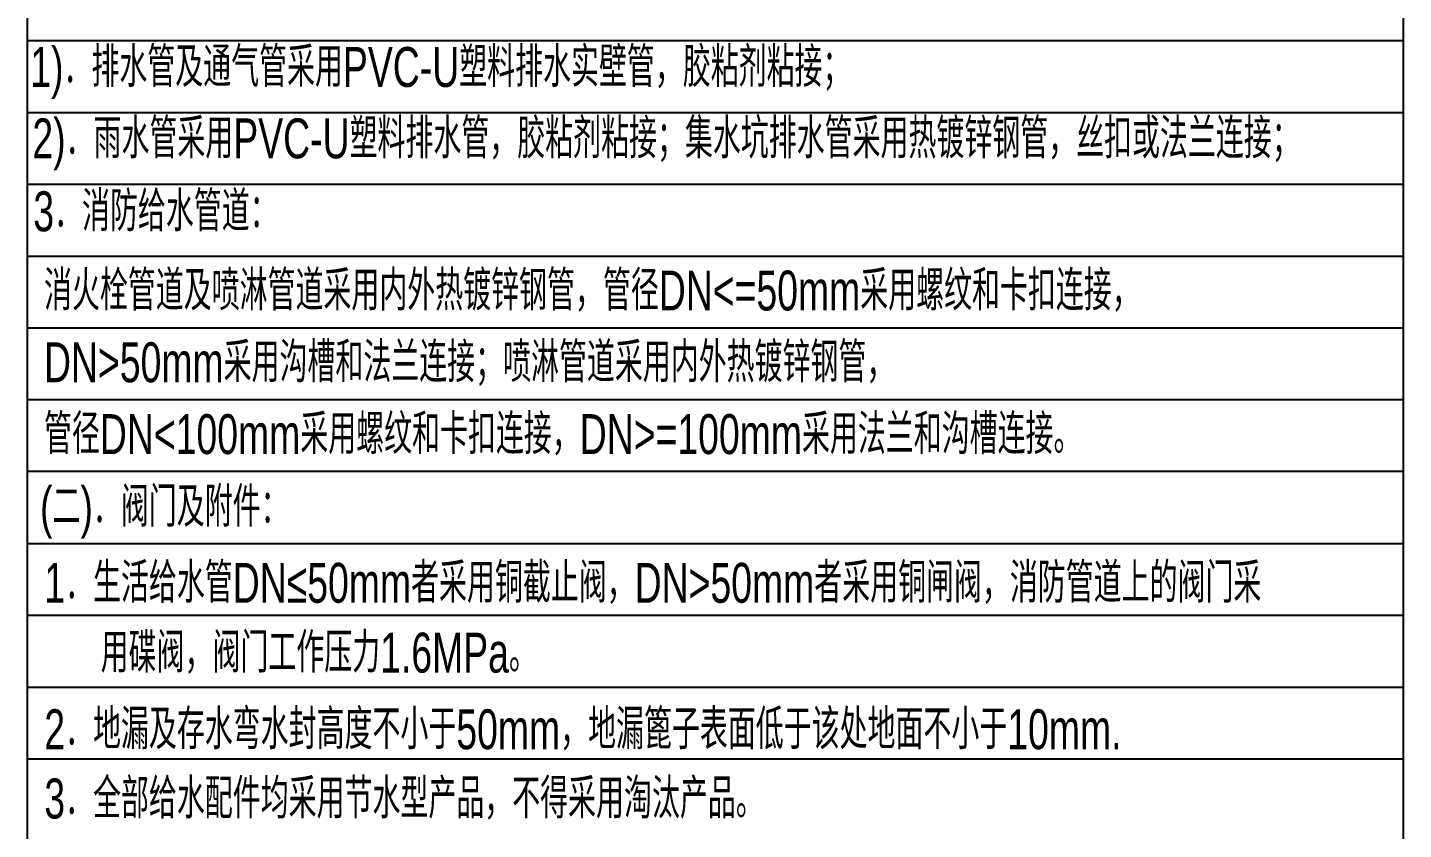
# Model space of a CAD drawing. Extents: x 1635833 to 4277885, y 16914845 to 35313750.
# Drawn here: x 2207007 to 2224240, y 17866537 to 17876585 of the extents above; entities that cross this region are included whole.
import ezdxf

# ---------------------------------------------------------------- set-up
doc = ezdxf.new("R2010")
doc.units = 0
doc.header["$LTSCALE"] = 1000
doc.header["$MEASUREMENT"] = 0
doc.layers.add('JZ_0', color=7, linetype='Continuous')
doc.layers.add('JZ_TEXT', color=42, linetype='Continuous')
doc.styles.add('gps_hz', font='hztxt_e.shx', dxfattribs={"width": 0.7, "bigfont": 'hztxt.shx'})

msp = doc.modelspace()

# ---------------------------------------------------------------- linework, layer by layer
at = {"layer": 'JZ_0', "color": 8}
for p, q in [((2207006.753, 17853233.255), (2207006.753, 17901621.315)), ((2224239.742, 17853233.255), (2224239.742, 17901621.315)), ((2207006.753, 17876421.315), (2224239.742, 17876421.315)), ((2207006.753, 17875521.315), (2224239.742, 17875521.315)), ((2207006.753, 17874621.315), (2224239.742, 17874621.315)), ((2207006.753, 17873721.315), (2224239.742, 17873721.315)), ((2207006.753, 17872821.315), (2224239.742, 17872821.315)), ((2224239.742, 17871921.315), (2207006.753, 17871921.315)), ((2224239.742, 17871021.315), (2207006.753, 17871021.315)), ((2207006.753, 17870121.315), (2224239.742, 17870121.315)), ((2207006.753, 17869221.315), (2224239.742, 17869221.315)), ((2207006.753, 17869221.315), (2224239.742, 17869221.315)), ((2207006.753, 17868321.315), (2224239.742, 17868321.315)), ((2207006.753, 17867421.315), (2224239.742, 17867421.315))]:
    msp.add_line(p, q, dxfattribs=at)

# ---------------------------------------------------------------- texts
at = {"layer": 'JZ_TEXT', "style": 'gps_hz', "width": 0.7}
for s, p in [('1)．排水管及通气管采用PVC-U塑料排水实壁管，胶粘剂粘接；', (2207041.077, 17875840.254)), ('2)．雨水管采用PVC-U塑料排水管，胶粘剂粘接；集水坑排水管采用热镀锌钢管，丝扣或法兰连接；', (2207067.708, 17874945.716)), ('3．消防给水管道：', (2207079.011, 17874032.129)), ('消火栓管道及喷淋管道采用内外热镀锌钢管，管径DN<=50mm采用螺纹和卡扣连接，', (2207213.169, 17873039.442)), ('DN>50mm采用沟槽和法兰连接；喷淋管道采用内外热镀锌钢管，', (2207213.169, 17872140.539)), ('管径DN<100mm采用螺纹和卡扣连接，DN>=100mm采用法兰和沟槽连接。', (2207213.169, 17871240.539)), ('(二)．阀门及附件：', (2207164.006, 17870329.541)), ('1．生活给水管DN≤50mm者采用铜截止阀，DN>50mm者采用铜闸阀，消防管道上的阀门采', (2207217.04, 17869377.51)), ('用碟阀，阀门工作压力1.6MPa。', (2207923.226, 17868502.585)), ('2．地漏及存水弯水封高度不小于50mm，地漏篦子表面低于该处地面不小于10mm.', (2207217.04, 17867542.758)), ('3．全部给水配件均采用节水型产品，不得采用淘汰产品。', (2207217.04, 17866675.138))]:
    msp.add_text(s, height=500, dxfattribs=at).set_placement(p)

doc.saveas('drawing.dxf')
